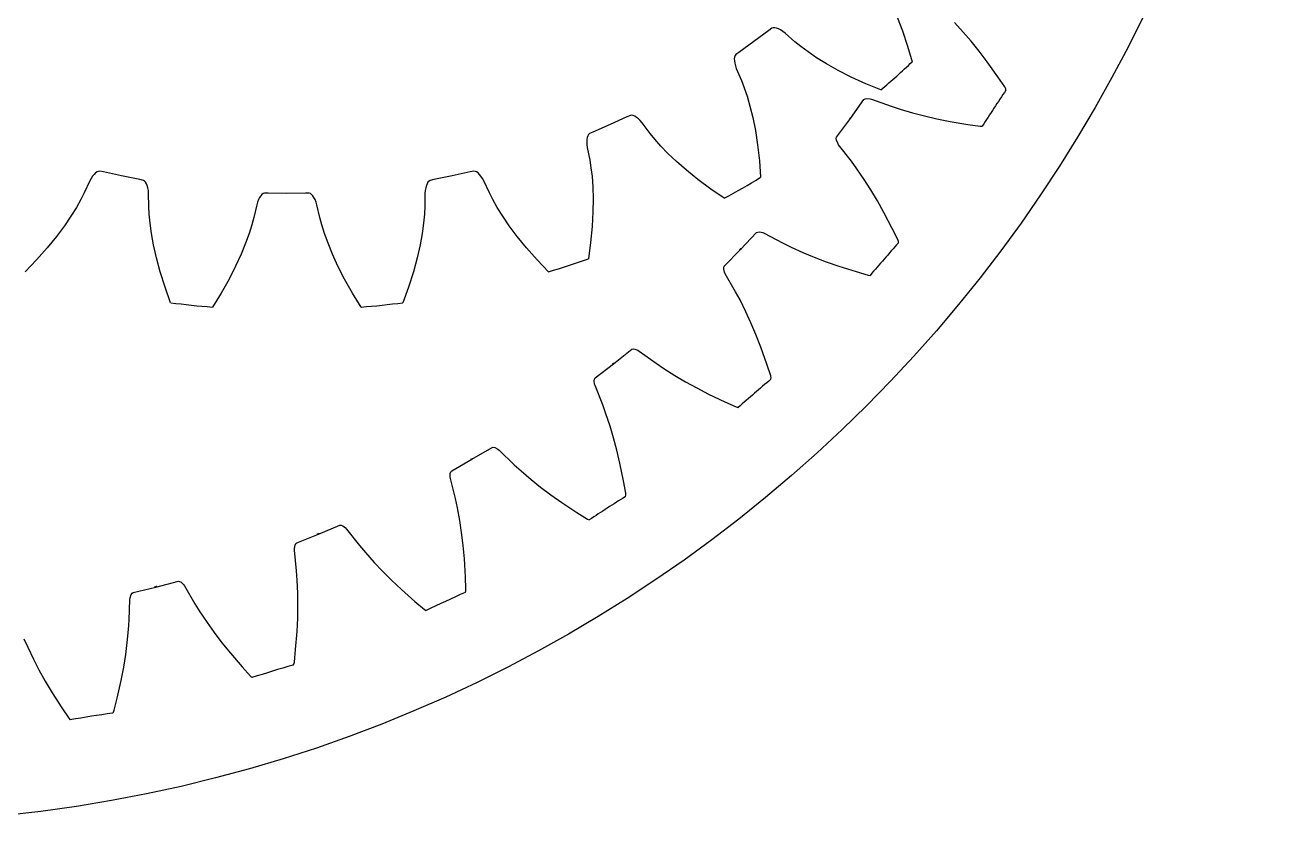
# Model space of a CAD drawing. Extents: x -25 to 25, y -25 to 25.
# Drawn here: x 2.91 to 25, y -25 to -11 of the extents above; entities that cross this region are included whole.
import ezdxf

# ---------------------------------------------------------------- set-up
doc = ezdxf.new("R2010")
doc.units = 0

msp = doc.modelspace()

# ---------------------------------------------------------------- linework, layer by layer
msp.add_circle((0, 0), 25)
msp.add_circle((0, 0), 25)
at = {"layer": 'layer0'}
for p, q in [((18.215, -10.856), (18.307, -11.096)), ((15.962, -11.09), (15.7, -11.286)), ((16.015, -11.053), (15.962, -11.09)), ((16.038, -11.046), (16.015, -11.053)), ((16.064, -11.046), (16.038, -11.046)), ((16.095, -11.052), (16.064, -11.046)), ((16.128, -11.064), (16.095, -11.052)), ((16.165, -11.082), (16.128, -11.064)), ((16.205, -11.107), (16.165, -11.082)), ((16.247, -11.139), (16.205, -11.107)), ((16.418, -11.29), (16.247, -11.139)), ((18.307, -11.096), (18.397, -11.364)), ((15.433, -11.475), (15.38, -11.514)), ((15.7, -11.286), (15.433, -11.475)), ((16.522, -11.374), (16.418, -11.29)), ((16.649, -11.468), (16.522, -11.374)), ((16.799, -11.569), (16.649, -11.468)), ((18.397, -11.364), (18.477, -11.641)), ((15.359, -11.559), (15.355, -11.589)), ((15.355, -11.589), (15.356, -11.625)), ((15.356, -11.625), (15.362, -11.666)), ((15.368, -11.533), (15.359, -11.559)), ((15.362, -11.666), (15.374, -11.711)), ((15.38, -11.514), (15.368, -11.533)), ((16.974, -11.678), (16.799, -11.569)), ((17.176, -11.791), (16.974, -11.678)), ((15.374, -11.711), (15.39, -11.761)), ((15.39, -11.761), (15.481, -11.97)), ((17.405, -11.908), (17.176, -11.791)), ((17.662, -12.025), (17.405, -11.908)), ((15.481, -11.97), (15.529, -12.095)), ((15.529, -12.095), (15.579, -12.245)), ((17.929, -12.134), (17.662, -12.025)), ((15.579, -12.245), (15.63, -12.419)), ((13.531, -12.581), (13.471, -12.607)), ((13.554, -12.58), (13.531, -12.581)), ((13.581, -12.585), (13.554, -12.58)), ((13.609, -12.597), (13.581, -12.585)), ((15.63, -12.419), (15.678, -12.619)), ((13.174, -12.744), (12.874, -12.874)), ((13.471, -12.607), (13.174, -12.744)), ((13.639, -12.616), (13.609, -12.597)), ((13.672, -12.642), (13.639, -12.616)), ((13.705, -12.674), (13.672, -12.642)), ((13.74, -12.714), (13.705, -12.674)), ((13.876, -12.897), (13.74, -12.714)), ((15.678, -12.619), (15.724, -12.846)), ((12.768, -13.004), (12.765, -13.045)), ((12.774, -12.969), (12.768, -13.004)), ((12.784, -12.94), (12.774, -12.969)), ((12.798, -12.917), (12.784, -12.94)), ((12.814, -12.9), (12.798, -12.917)), ((12.874, -12.874), (12.814, -12.9)), ((13.96, -13.001), (13.876, -12.897)), ((14.065, -13.119), (13.96, -13.001)), ((15.724, -12.846), (15.764, -13.1)), ((12.765, -13.045), (12.767, -13.092)), ((12.767, -13.092), (12.773, -13.145)), ((12.773, -13.145), (12.818, -13.368)), ((14.19, -13.25), (14.065, -13.119)), ((14.339, -13.392), (14.19, -13.25)), ((15.764, -13.1), (15.796, -13.381)), ((12.818, -13.368), (12.839, -13.5)), ((14.513, -13.545), (14.339, -13.392)), ((15.796, -13.381), (15.817, -13.668)), ((4.066, -13.688), (4.04, -13.733)), ((4.092, -13.649), (4.066, -13.688)), ((4.118, -13.617), (4.092, -13.649)), ((4.144, -13.592), (4.118, -13.617)), ((4.169, -13.575), (4.144, -13.592)), ((4.193, -13.564), (4.169, -13.575)), ((4.217, -13.56), (4.193, -13.564)), ((4.28, -13.573), (4.217, -13.56)), ((4.6, -13.645), (4.28, -13.573)), ((4.92, -13.709), (4.6, -13.645)), ((10.4, -13.645), (10.08, -13.709)), ((10.72, -13.573), (10.4, -13.645)), ((10.783, -13.56), (10.72, -13.573)), ((10.807, -13.564), (10.783, -13.56)), ((10.831, -13.575), (10.807, -13.564)), ((10.856, -13.592), (10.831, -13.575)), ((10.882, -13.617), (10.856, -13.592)), ((10.908, -13.649), (10.882, -13.617)), ((10.934, -13.688), (10.908, -13.649)), ((10.96, -13.733), (10.934, -13.688)), ((12.839, -13.5), (12.857, -13.657)), ((12.857, -13.657), (12.87, -13.838)), ((14.713, -13.707), (14.513, -13.545)), ((4.04, -13.733), (3.945, -13.941)), ((4.984, -13.723), (4.92, -13.709)), ((5.004, -13.736), (4.984, -13.723)), ((5.022, -13.756), (5.004, -13.736)), ((5.038, -13.782), (5.022, -13.756)), ((5.051, -13.815), (5.038, -13.782)), ((5.062, -13.855), (5.051, -13.815)), ((5.07, -13.901), (5.062, -13.855)), ((5.075, -13.954), (5.07, -13.901)), ((9.93, -13.901), (9.925, -13.954)), ((9.938, -13.855), (9.93, -13.901)), ((9.949, -13.815), (9.938, -13.855)), ((9.962, -13.782), (9.949, -13.815)), ((9.978, -13.756), (9.962, -13.782)), ((9.996, -13.736), (9.978, -13.756)), ((10.016, -13.723), (9.996, -13.736)), ((10.08, -13.709), (10.016, -13.723)), ((11.055, -13.941), (10.96, -13.733)), ((12.87, -13.838), (12.876, -14.044)), ((14.94, -13.875), (14.713, -13.707)), ((15.179, -14.037), (14.94, -13.875)), ((3.884, -14.06), (3.806, -14.197)), ((3.945, -13.941), (3.884, -14.06)), ((5.077, -14.182), (5.075, -13.954)), ((6.986, -14.102), (6.971, -14.153)), ((7.004, -14.059), (6.986, -14.102)), ((7.023, -14.023), (7.004, -14.059)), ((7.043, -13.993), (7.023, -14.023)), ((7.064, -13.971), (7.043, -13.993)), ((7.086, -13.955), (7.064, -13.971)), ((7.108, -13.947), (7.086, -13.955)), ((7.173, -13.946), (7.108, -13.947)), ((7.5, -13.95), (7.173, -13.946)), ((7.827, -13.946), (7.5, -13.95)), ((7.892, -13.947), (7.827, -13.946)), ((7.914, -13.955), (7.892, -13.947)), ((7.936, -13.971), (7.914, -13.955)), ((7.957, -13.993), (7.936, -13.971)), ((7.977, -14.023), (7.957, -13.993)), ((7.996, -14.059), (7.977, -14.023)), ((8.014, -14.102), (7.996, -14.059)), ((8.029, -14.153), (8.014, -14.102)), ((9.925, -13.954), (9.923, -14.182)), ((11.116, -14.06), (11.055, -13.941)), ((11.194, -14.197), (11.116, -14.06)), ((12.876, -14.044), (12.873, -14.276)), ((3.711, -14.351), (3.595, -14.522)), ((3.806, -14.197), (3.711, -14.351)), ((5.084, -14.315), (5.077, -14.182)), ((5.1, -14.472), (5.084, -14.315)), ((6.971, -14.153), (6.921, -14.375)), ((8.079, -14.375), (8.029, -14.153)), ((9.916, -14.315), (9.9, -14.472)), ((9.923, -14.182), (9.916, -14.315)), ((11.289, -14.351), (11.194, -14.197)), ((11.405, -14.522), (11.289, -14.351)), ((12.873, -14.276), (12.86, -14.532)), ((3.595, -14.522), (3.456, -14.708)), ((5.125, -14.652), (5.1, -14.472)), ((6.886, -14.504), (6.839, -14.655)), ((6.921, -14.375), (6.886, -14.504)), ((8.114, -14.504), (8.079, -14.375)), ((8.161, -14.655), (8.114, -14.504)), ((9.9, -14.472), (9.875, -14.652)), ((11.544, -14.708), (11.405, -14.522)), ((12.86, -14.532), (12.833, -14.813)), ((3.456, -14.708), (3.294, -14.907)), ((5.161, -14.855), (5.125, -14.652)), ((6.839, -14.655), (6.777, -14.826)), ((8.223, -14.826), (8.161, -14.655)), ((9.875, -14.652), (9.839, -14.855)), ((11.706, -14.907), (11.544, -14.708)), ((3.294, -14.907), (3.107, -15.119)), ((5.212, -15.081), (5.161, -14.855)), ((6.699, -15.016), (6.602, -15.227)), ((6.777, -14.826), (6.699, -15.016)), ((8.301, -15.016), (8.223, -14.826)), ((8.398, -15.227), (8.301, -15.016)), ((9.839, -14.855), (9.788, -15.081)), ((11.893, -15.119), (11.706, -14.907)), ((12.833, -14.813), (12.793, -15.099)), ((3.107, -15.119), (2.908, -15.327)), ((5.279, -15.329), (5.212, -15.081)), ((6.602, -15.227), (6.486, -15.456)), ((8.514, -15.456), (8.398, -15.227)), ((9.788, -15.081), (9.721, -15.329)), ((12.092, -15.327), (11.893, -15.119)), ((5.364, -15.598), (5.279, -15.329)), ((6.486, -15.456), (6.347, -15.702)), ((8.653, -15.702), (8.514, -15.456)), ((9.721, -15.329), (9.636, -15.598)), ((5.461, -15.87), (5.364, -15.598)), ((9.636, -15.598), (9.539, -15.87)), ((6.347, -15.702), (6.195, -15.947)), ((8.805, -15.947), (8.653, -15.702))]:
    msp.add_line(p, q, dxfattribs=at)
for start, end in [(310.68, 313.32), (298.68, 301.32), (286.68, 289.32), (262.68, 265.32), (274.68, 277.32)]:
    msp.add_arc((7.5, 0), 16, start, end, dxfattribs=at)
at = {"layer": 'layer1'}
for p, q in [((19.372, -11.118), (19.217, -10.949)), ((19.511, -11.28), (19.372, -11.118)), ((19.653, -11.456), (19.511, -11.28)), ((19.795, -11.644), (19.653, -11.456)), ((19.979, -11.902), (19.795, -11.644)), ((20.102, -12.083), (19.979, -11.902)), ((20.118, -12.115), (20.102, -12.083)), ((20.121, -12.138), (20.118, -12.115)), ((17.394, -12.637), (17.63, -12.304)), ((17.63, -12.304), (17.65, -12.292)), ((17.65, -12.292), (17.68, -12.286)), ((17.68, -12.286), (17.737, -12.291)), ((17.737, -12.291), (17.765, -12.298)), ((17.765, -12.298), (18.108, -12.422)), ((18.108, -12.422), (18.265, -12.472)), ((18.265, -12.472), (18.485, -12.537)), ((18.485, -12.537), (18.692, -12.591)), ((18.692, -12.591), (18.912, -12.642)), ((17.15, -12.965), (17.394, -12.637)), ((17.376, -12.644), (17.386, -12.631)), ((17.38, -12.647), (17.376, -12.644)), ((17.394, -12.637), (17.38, -12.647)), ((17.386, -12.631), (17.395, -12.618)), ((17.386, -12.631), (17.386, -12.631)), ((17.399, -12.621), (17.394, -12.637)), ((17.395, -12.618), (17.399, -12.621)), ((18.912, -12.642), (19.143, -12.688)), ((19.143, -12.688), (19.455, -12.739)), ((19.455, -12.739), (19.672, -12.771)), ((19.672, -12.771), (19.708, -12.771)), ((17.145, -12.987), (17.15, -12.965)), ((17.148, -13.018), (17.145, -12.987)), ((17.17, -13.071), (17.148, -13.018)), ((17.185, -13.096), (17.17, -13.071)), ((17.41, -13.383), (17.185, -13.096)), ((17.506, -13.517), (17.41, -13.383)), ((17.636, -13.706), (17.506, -13.517)), ((17.751, -13.886), (17.636, -13.706)), ((17.867, -14.079), (17.751, -13.886)), ((17.982, -14.285), (17.867, -14.079)), ((18.128, -14.566), (17.982, -14.285)), ((18.225, -14.763), (18.128, -14.566)), ((15.466, -14.935), (15.746, -14.638)), ((15.746, -14.638), (15.767, -14.629)), ((15.767, -14.629), (15.798, -14.627)), ((15.798, -14.627), (15.854, -14.64)), ((15.854, -14.64), (15.881, -14.65)), ((15.881, -14.65), (16.203, -14.821)), ((18.236, -14.797), (18.225, -14.763)), ((18.236, -14.82), (18.236, -14.797)), ((15.179, -15.226), (15.466, -14.935)), ((15.447, -14.939), (15.458, -14.928)), ((15.45, -14.943), (15.447, -14.939)), ((15.466, -14.935), (15.45, -14.943)), ((15.458, -14.928), (15.469, -14.916)), ((15.458, -14.928), (15.458, -14.928)), ((15.473, -14.919), (15.466, -14.935)), ((15.469, -14.916), (15.473, -14.919)), ((16.203, -14.821), (16.352, -14.893)), ((16.352, -14.893), (16.56, -14.988)), ((16.56, -14.988), (16.758, -15.07)), ((15.17, -15.247), (15.179, -15.226)), ((16.758, -15.07), (16.968, -15.151)), ((16.968, -15.151), (17.191, -15.228)), ((17.191, -15.228), (17.493, -15.323)), ((15.169, -15.278), (15.17, -15.247)), ((15.184, -15.333), (15.169, -15.278)), ((15.196, -15.36), (15.184, -15.333)), ((15.378, -15.676), (15.196, -15.36)), ((17.493, -15.323), (17.703, -15.384)), ((17.703, -15.384), (17.739, -15.39)), ((15.455, -15.822), (15.378, -15.676)), ((15.557, -16.027), (15.455, -15.822)), ((15.646, -16.221), (15.557, -16.027)), ((15.734, -16.429), (15.646, -16.221)), ((15.819, -16.649), (15.734, -16.429)), ((13.237, -16.942), (13.556, -16.687)), ((13.556, -16.687), (13.578, -16.681)), ((13.578, -16.681), (13.608, -16.683)), ((13.608, -16.683), (13.662, -16.704)), ((13.662, -16.704), (13.687, -16.718)), ((13.687, -16.718), (13.983, -16.932)), ((15.924, -16.948), (15.819, -16.649)), ((12.912, -17.19), (13.237, -16.942)), ((13.217, -16.944), (13.23, -16.934)), ((13.22, -16.948), (13.217, -16.944)), ((13.237, -16.942), (13.22, -16.948)), ((13.23, -16.934), (13.243, -16.924)), ((13.23, -16.934), (13.23, -16.934)), ((13.246, -16.928), (13.237, -16.942)), ((13.243, -16.924), (13.246, -16.928)), ((13.983, -16.932), (14.12, -17.024)), ((15.993, -17.155), (15.924, -16.948)), ((12.895, -17.24), (12.901, -17.21)), ((12.901, -17.21), (12.912, -17.19)), ((14.12, -17.024), (14.313, -17.147)), ((14.313, -17.147), (14.497, -17.256)), ((15.999, -17.191), (15.993, -17.155)), ((15.996, -17.214), (15.999, -17.191)), ((12.902, -17.297), (12.895, -17.24)), ((12.91, -17.325), (12.902, -17.297)), ((13.046, -17.664), (12.91, -17.325)), ((14.497, -17.256), (14.694, -17.365)), ((14.694, -17.365), (14.904, -17.473)), ((13.102, -17.819), (13.046, -17.664)), ((14.904, -17.473), (15.19, -17.608)), ((15.19, -17.608), (15.39, -17.698)), ((13.175, -18.036), (13.102, -17.819)), ((15.39, -17.698), (15.424, -17.709)), ((13.236, -18.241), (13.175, -18.036)), ((13.294, -18.459), (13.236, -18.241)), ((10.75, -18.619), (11.102, -18.411)), ((11.102, -18.411), (11.124, -18.408)), ((11.124, -18.408), (11.154, -18.414)), ((11.154, -18.414), (11.204, -18.442)), ((11.204, -18.442), (11.227, -18.46)), ((11.227, -18.46), (11.49, -18.713)), ((13.348, -18.689), (13.294, -18.459)), ((10.394, -18.82), (10.75, -18.619)), ((10.73, -18.618), (10.745, -18.611)), ((10.733, -18.623), (10.73, -18.618)), ((10.75, -18.619), (10.733, -18.623)), ((10.745, -18.611), (10.759, -18.602)), ((10.745, -18.611), (10.745, -18.611)), ((10.761, -18.606), (10.75, -18.619)), ((10.759, -18.602), (10.761, -18.606)), ((11.49, -18.713), (11.613, -18.823)), ((13.41, -18.999), (13.348, -18.689)), ((10.37, -18.867), (10.38, -18.838)), ((10.37, -18.924), (10.37, -18.867)), ((10.373, -18.953), (10.37, -18.924)), ((10.461, -19.307), (10.373, -18.953)), ((10.38, -18.838), (10.394, -18.82)), ((11.613, -18.823), (11.787, -18.972)), ((11.787, -18.972), (11.954, -19.105)), ((13.45, -19.214), (13.41, -18.999)), ((11.954, -19.105), (12.135, -19.241)), ((13.451, -19.25), (13.45, -19.214)), ((10.495, -19.469), (10.461, -19.307)), ((12.135, -19.241), (12.327, -19.377)), ((12.327, -19.377), (12.592, -19.551)), ((13.444, -19.273), (13.451, -19.25)), ((10.536, -19.694), (10.495, -19.469)), ((12.592, -19.551), (12.777, -19.668)), ((8.054, -19.934), (8.431, -19.777)), ((8.431, -19.777), (8.454, -19.777)), ((8.454, -19.777), (8.483, -19.788)), ((8.483, -19.788), (8.528, -19.822)), ((8.528, -19.822), (8.549, -19.843)), ((8.549, -19.843), (8.774, -20.13)), ((10.568, -19.906), (10.536, -19.694)), ((12.777, -19.668), (12.809, -19.683)), ((7.644, -20.127), (7.657, -20.099)), ((7.657, -20.099), (7.673, -20.083)), ((7.673, -20.083), (8.054, -19.934)), ((8.035, -19.93), (8.05, -19.925)), ((8.037, -19.935), (8.035, -19.93)), ((8.054, -19.934), (8.037, -19.935)), ((8.05, -19.925), (8.065, -19.918)), ((8.05, -19.925), (8.05, -19.925)), ((8.067, -19.923), (8.054, -19.934)), ((8.065, -19.918), (8.067, -19.923)), ((10.596, -20.129), (10.568, -19.906)), ((7.635, -20.183), (7.644, -20.127)), ((7.635, -20.213), (7.635, -20.183)), ((7.672, -20.575), (7.635, -20.213)), ((8.774, -20.13), (8.881, -20.256)), ((8.881, -20.256), (9.032, -20.428)), ((10.617, -20.364), (10.596, -20.129)), ((9.032, -20.428), (9.179, -20.583)), ((10.636, -20.68), (10.617, -20.364)), ((5.201, -20.861), (5.597, -20.758)), ((5.597, -20.758), (5.619, -20.761)), ((5.619, -20.761), (5.646, -20.776)), ((7.683, -20.74), (7.672, -20.575)), ((7.693, -20.969), (7.683, -20.74)), ((9.179, -20.583), (9.339, -20.742)), ((9.339, -20.742), (9.511, -20.904)), ((10.645, -20.899), (10.636, -20.68)), ((4.768, -20.994), (4.786, -20.969)), ((4.786, -20.969), (4.804, -20.956)), ((4.804, -20.956), (5.201, -20.861)), ((5.183, -20.855), (5.199, -20.851)), ((5.184, -20.86), (5.183, -20.855)), ((5.201, -20.861), (5.184, -20.86)), ((5.199, -20.851), (5.214, -20.847)), ((5.199, -20.851), (5.199, -20.851)), ((5.216, -20.852), (5.201, -20.861)), ((5.214, -20.847), (5.216, -20.852)), ((5.646, -20.776), (5.687, -20.816)), ((5.687, -20.816), (5.704, -20.84)), ((5.704, -20.84), (5.887, -21.156)), ((7.695, -21.183), (7.693, -20.969)), ((9.511, -20.904), (9.748, -21.113)), ((10.631, -20.956), (10.641, -20.935)), ((10.641, -20.935), (10.645, -20.899)), ((4.734, -21.443), (4.747, -21.078)), ((4.747, -21.078), (4.752, -21.05)), ((4.752, -21.05), (4.768, -20.994)), ((5.887, -21.156), (5.975, -21.295)), ((7.691, -21.408), (7.695, -21.183)), ((9.748, -21.113), (9.915, -21.255)), ((5.975, -21.295), (6.101, -21.486)), ((7.68, -21.644), (7.691, -21.408)), ((9.915, -21.255), (9.945, -21.274)), ((4.7, -21.835), (4.722, -21.607)), ((4.722, -21.607), (4.734, -21.443)), ((6.101, -21.486), (6.225, -21.66)), ((7.654, -21.959), (7.68, -21.644)), ((2.885, -21.769), (2.953, -21.919)), ((4.672, -22.047), (4.7, -21.835)), ((6.225, -21.66), (6.361, -21.84)), ((6.361, -21.84), (6.509, -22.024)), ((2.953, -21.919), (3.052, -22.126)), ((4.637, -22.27), (4.672, -22.047)), ((6.509, -22.024), (6.715, -22.264)), ((7.632, -22.177), (7.654, -21.959)), ((3.052, -22.126), (3.15, -22.316)), ((4.593, -22.502), (4.637, -22.27)), ((6.715, -22.264), (6.861, -22.428)), ((7.611, -22.232), (7.624, -22.212)), ((7.624, -22.212), (7.632, -22.177)), ((3.15, -22.316), (3.26, -22.513)), ((3.26, -22.513), (3.38, -22.716)), ((4.523, -22.811), (4.593, -22.502)), ((6.861, -22.428), (6.888, -22.451)), ((3.38, -22.716), (3.551, -22.982)), ((4.472, -23.023), (4.523, -22.811)), ((3.551, -22.982), (3.672, -23.164)), ((3.672, -23.164), (3.696, -23.191)), ((4.443, -23.075), (4.459, -23.057)), ((4.459, -23.057), (4.472, -23.023))]:
    msp.add_line(p, q, dxfattribs=at)
for centre, start, end in [((40.849, -26.115), 146.0088, 147.7411), ((36.817, -31.546), 138.0088, 139.7411), ((32.068, -36.363), 130.0088, 131.7411), ((26.695, -40.472), 122.0088, 123.7411), ((20.803, -43.793), 114.0088, 115.7411), ((14.506, -46.262), 106.0088, 107.7411), ((7.926, -47.831), 98.0088, 99.7411)]:
    msp.add_arc(centre, 25, start, end, dxfattribs=at)
at = {"layer": 'layer2'}
for p, q in [((18.215, -10.856), (18.307, -11.096)), ((15.962, -11.09), (15.7, -11.286)), ((16.015, -11.053), (15.962, -11.09)), ((16.038, -11.046), (16.015, -11.053)), ((16.064, -11.046), (16.038, -11.046)), ((16.095, -11.052), (16.064, -11.046)), ((16.128, -11.064), (16.095, -11.052)), ((16.165, -11.082), (16.128, -11.064)), ((16.205, -11.107), (16.165, -11.082)), ((16.247, -11.139), (16.205, -11.107)), ((16.418, -11.29), (16.247, -11.139)), ((18.307, -11.096), (18.397, -11.364)), ((15.433, -11.475), (15.38, -11.514)), ((15.7, -11.286), (15.433, -11.475)), ((16.522, -11.374), (16.418, -11.29)), ((16.649, -11.468), (16.522, -11.374)), ((16.799, -11.569), (16.649, -11.468)), ((18.397, -11.364), (18.477, -11.641)), ((15.359, -11.559), (15.355, -11.589)), ((15.355, -11.589), (15.356, -11.625)), ((15.356, -11.625), (15.362, -11.666)), ((15.368, -11.533), (15.359, -11.559)), ((15.362, -11.666), (15.374, -11.711)), ((15.38, -11.514), (15.368, -11.533)), ((16.974, -11.678), (16.799, -11.569)), ((17.176, -11.791), (16.974, -11.678)), ((15.374, -11.711), (15.39, -11.761)), ((15.39, -11.761), (15.481, -11.97)), ((17.405, -11.908), (17.176, -11.791)), ((17.662, -12.025), (17.405, -11.908)), ((15.481, -11.97), (15.529, -12.095)), ((15.529, -12.095), (15.579, -12.245)), ((17.929, -12.134), (17.662, -12.025)), ((15.579, -12.245), (15.63, -12.419)), ((13.531, -12.581), (13.471, -12.607)), ((13.554, -12.58), (13.531, -12.581)), ((13.581, -12.585), (13.554, -12.58)), ((13.609, -12.597), (13.581, -12.585)), ((15.63, -12.419), (15.678, -12.619)), ((13.174, -12.744), (12.874, -12.874)), ((13.471, -12.607), (13.174, -12.744)), ((13.639, -12.616), (13.609, -12.597)), ((13.672, -12.642), (13.639, -12.616)), ((13.705, -12.674), (13.672, -12.642)), ((13.74, -12.714), (13.705, -12.674)), ((13.876, -12.897), (13.74, -12.714)), ((15.678, -12.619), (15.724, -12.846)), ((12.768, -13.004), (12.765, -13.045)), ((12.774, -12.969), (12.768, -13.004)), ((12.784, -12.94), (12.774, -12.969)), ((12.798, -12.917), (12.784, -12.94)), ((12.814, -12.9), (12.798, -12.917)), ((12.874, -12.874), (12.814, -12.9)), ((13.96, -13.001), (13.876, -12.897)), ((14.065, -13.119), (13.96, -13.001)), ((15.724, -12.846), (15.764, -13.1)), ((12.765, -13.045), (12.767, -13.092)), ((12.767, -13.092), (12.773, -13.145)), ((12.773, -13.145), (12.818, -13.368)), ((14.19, -13.25), (14.065, -13.119)), ((14.339, -13.392), (14.19, -13.25)), ((15.764, -13.1), (15.796, -13.381)), ((12.818, -13.368), (12.839, -13.5)), ((14.513, -13.545), (14.339, -13.392)), ((15.796, -13.381), (15.817, -13.668)), ((4.066, -13.688), (4.04, -13.733)), ((4.092, -13.649), (4.066, -13.688)), ((4.118, -13.617), (4.092, -13.649)), ((4.144, -13.592), (4.118, -13.617)), ((4.169, -13.575), (4.144, -13.592)), ((4.193, -13.564), (4.169, -13.575)), ((4.217, -13.56), (4.193, -13.564)), ((4.28, -13.573), (4.217, -13.56)), ((4.6, -13.645), (4.28, -13.573)), ((4.92, -13.709), (4.6, -13.645)), ((10.4, -13.645), (10.08, -13.709)), ((10.72, -13.573), (10.4, -13.645)), ((10.783, -13.56), (10.72, -13.573)), ((10.807, -13.564), (10.783, -13.56)), ((10.831, -13.575), (10.807, -13.564)), ((10.856, -13.592), (10.831, -13.575)), ((10.882, -13.617), (10.856, -13.592)), ((10.908, -13.649), (10.882, -13.617)), ((10.934, -13.688), (10.908, -13.649)), ((10.96, -13.733), (10.934, -13.688)), ((12.839, -13.5), (12.857, -13.657)), ((12.857, -13.657), (12.87, -13.838)), ((14.713, -13.707), (14.513, -13.545)), ((4.04, -13.733), (3.945, -13.941)), ((4.984, -13.723), (4.92, -13.709)), ((5.004, -13.736), (4.984, -13.723)), ((5.022, -13.756), (5.004, -13.736)), ((5.038, -13.782), (5.022, -13.756)), ((5.051, -13.815), (5.038, -13.782)), ((5.062, -13.855), (5.051, -13.815)), ((5.07, -13.901), (5.062, -13.855)), ((5.075, -13.954), (5.07, -13.901)), ((9.93, -13.901), (9.925, -13.954)), ((9.938, -13.855), (9.93, -13.901)), ((9.949, -13.815), (9.938, -13.855)), ((9.962, -13.782), (9.949, -13.815)), ((9.978, -13.756), (9.962, -13.782)), ((9.996, -13.736), (9.978, -13.756)), ((10.016, -13.723), (9.996, -13.736)), ((10.08, -13.709), (10.016, -13.723)), ((11.055, -13.941), (10.96, -13.733)), ((12.87, -13.838), (12.876, -14.044)), ((14.94, -13.875), (14.713, -13.707)), ((15.179, -14.037), (14.94, -13.875)), ((3.884, -14.06), (3.806, -14.197)), ((3.945, -13.941), (3.884, -14.06)), ((5.077, -14.182), (5.075, -13.954)), ((6.986, -14.102), (6.971, -14.153)), ((7.004, -14.059), (6.986, -14.102)), ((7.023, -14.023), (7.004, -14.059)), ((7.043, -13.993), (7.023, -14.023)), ((7.064, -13.971), (7.043, -13.993)), ((7.086, -13.955), (7.064, -13.971)), ((7.108, -13.947), (7.086, -13.955)), ((7.173, -13.946), (7.108, -13.947)), ((7.5, -13.95), (7.173, -13.946)), ((7.827, -13.946), (7.5, -13.95)), ((7.892, -13.947), (7.827, -13.946)), ((7.914, -13.955), (7.892, -13.947)), ((7.936, -13.971), (7.914, -13.955)), ((7.957, -13.993), (7.936, -13.971)), ((7.977, -14.023), (7.957, -13.993)), ((7.996, -14.059), (7.977, -14.023)), ((8.014, -14.102), (7.996, -14.059)), ((8.029, -14.153), (8.014, -14.102)), ((9.925, -13.954), (9.923, -14.182)), ((11.116, -14.06), (11.055, -13.941)), ((11.194, -14.197), (11.116, -14.06)), ((12.876, -14.044), (12.873, -14.276)), ((3.711, -14.351), (3.595, -14.522)), ((3.806, -14.197), (3.711, -14.351)), ((5.084, -14.315), (5.077, -14.182)), ((5.1, -14.472), (5.084, -14.315)), ((6.971, -14.153), (6.921, -14.375)), ((8.079, -14.375), (8.029, -14.153)), ((9.916, -14.315), (9.9, -14.472)), ((9.923, -14.182), (9.916, -14.315)), ((11.289, -14.351), (11.194, -14.197)), ((11.405, -14.522), (11.289, -14.351)), ((12.873, -14.276), (12.86, -14.532)), ((3.595, -14.522), (3.456, -14.708)), ((5.125, -14.652), (5.1, -14.472)), ((6.886, -14.504), (6.839, -14.655)), ((6.921, -14.375), (6.886, -14.504)), ((8.114, -14.504), (8.079, -14.375)), ((8.161, -14.655), (8.114, -14.504)), ((9.9, -14.472), (9.875, -14.652)), ((11.544, -14.708), (11.405, -14.522)), ((12.86, -14.532), (12.833, -14.813)), ((3.456, -14.708), (3.294, -14.907)), ((5.161, -14.855), (5.125, -14.652)), ((6.839, -14.655), (6.777, -14.826)), ((8.223, -14.826), (8.161, -14.655)), ((9.875, -14.652), (9.839, -14.855)), ((11.706, -14.907), (11.544, -14.708)), ((3.294, -14.907), (3.107, -15.119)), ((5.212, -15.081), (5.161, -14.855)), ((6.699, -15.016), (6.602, -15.227)), ((6.777, -14.826), (6.699, -15.016)), ((8.301, -15.016), (8.223, -14.826)), ((8.398, -15.227), (8.301, -15.016)), ((9.839, -14.855), (9.788, -15.081)), ((11.893, -15.119), (11.706, -14.907)), ((12.833, -14.813), (12.793, -15.099)), ((3.107, -15.119), (2.908, -15.327)), ((5.279, -15.329), (5.212, -15.081)), ((6.602, -15.227), (6.486, -15.456)), ((8.514, -15.456), (8.398, -15.227)), ((9.788, -15.081), (9.721, -15.329)), ((12.092, -15.327), (11.893, -15.119)), ((5.364, -15.598), (5.279, -15.329)), ((6.486, -15.456), (6.347, -15.702)), ((8.653, -15.702), (8.514, -15.456)), ((9.721, -15.329), (9.636, -15.598)), ((5.461, -15.87), (5.364, -15.598)), ((9.636, -15.598), (9.539, -15.87)), ((6.347, -15.702), (6.195, -15.947)), ((8.805, -15.947), (8.653, -15.702))]:
    msp.add_line(p, q, dxfattribs=at)
for start, end in [(310.68, 313.32), (298.68, 301.32), (286.68, 289.32), (262.68, 265.32), (274.68, 277.32)]:
    msp.add_arc((7.5, 0), 16, start, end, dxfattribs=at)
at = {"layer": 'layer3'}
for p, q in [((19.372, -11.118), (19.217, -10.949)), ((19.511, -11.28), (19.372, -11.118)), ((19.653, -11.456), (19.511, -11.28)), ((19.795, -11.644), (19.653, -11.456)), ((19.979, -11.902), (19.795, -11.644)), ((20.102, -12.083), (19.979, -11.902)), ((20.118, -12.115), (20.102, -12.083)), ((20.121, -12.138), (20.118, -12.115)), ((17.394, -12.637), (17.63, -12.304)), ((17.63, -12.304), (17.65, -12.292)), ((17.65, -12.292), (17.68, -12.286)), ((17.68, -12.286), (17.737, -12.291)), ((17.737, -12.291), (17.765, -12.298)), ((17.765, -12.298), (18.108, -12.422)), ((18.108, -12.422), (18.265, -12.472)), ((18.265, -12.472), (18.485, -12.537)), ((18.485, -12.537), (18.692, -12.591)), ((18.692, -12.591), (18.912, -12.642)), ((17.15, -12.965), (17.394, -12.637)), ((17.376, -12.644), (17.386, -12.631)), ((17.38, -12.647), (17.376, -12.644)), ((17.394, -12.637), (17.38, -12.647)), ((17.386, -12.631), (17.395, -12.618)), ((17.386, -12.631), (17.386, -12.631)), ((17.399, -12.621), (17.394, -12.637)), ((17.395, -12.618), (17.399, -12.621)), ((18.912, -12.642), (19.143, -12.688)), ((19.143, -12.688), (19.455, -12.739)), ((19.455, -12.739), (19.672, -12.771)), ((19.672, -12.771), (19.708, -12.771)), ((17.145, -12.987), (17.15, -12.965)), ((17.148, -13.018), (17.145, -12.987)), ((17.17, -13.071), (17.148, -13.018)), ((17.185, -13.096), (17.17, -13.071)), ((17.41, -13.383), (17.185, -13.096)), ((17.506, -13.517), (17.41, -13.383)), ((17.636, -13.706), (17.506, -13.517)), ((17.751, -13.886), (17.636, -13.706)), ((17.867, -14.079), (17.751, -13.886)), ((17.982, -14.285), (17.867, -14.079)), ((18.128, -14.566), (17.982, -14.285)), ((18.225, -14.763), (18.128, -14.566)), ((15.466, -14.935), (15.746, -14.638)), ((15.746, -14.638), (15.767, -14.629)), ((15.767, -14.629), (15.798, -14.627)), ((15.798, -14.627), (15.854, -14.64)), ((15.854, -14.64), (15.881, -14.65)), ((15.881, -14.65), (16.203, -14.821)), ((18.236, -14.797), (18.225, -14.763)), ((18.236, -14.82), (18.236, -14.797)), ((15.179, -15.226), (15.466, -14.935)), ((15.447, -14.939), (15.458, -14.928)), ((15.45, -14.943), (15.447, -14.939)), ((15.466, -14.935), (15.45, -14.943)), ((15.458, -14.928), (15.469, -14.916)), ((15.458, -14.928), (15.458, -14.928)), ((15.473, -14.919), (15.466, -14.935)), ((15.469, -14.916), (15.473, -14.919)), ((16.203, -14.821), (16.352, -14.893)), ((16.352, -14.893), (16.56, -14.988)), ((16.56, -14.988), (16.758, -15.07)), ((15.17, -15.247), (15.179, -15.226)), ((16.758, -15.07), (16.968, -15.151)), ((16.968, -15.151), (17.191, -15.228)), ((17.191, -15.228), (17.493, -15.323)), ((15.169, -15.278), (15.17, -15.247)), ((15.184, -15.333), (15.169, -15.278)), ((15.196, -15.36), (15.184, -15.333)), ((15.378, -15.676), (15.196, -15.36)), ((17.493, -15.323), (17.703, -15.384)), ((17.703, -15.384), (17.739, -15.39)), ((15.455, -15.822), (15.378, -15.676)), ((15.557, -16.027), (15.455, -15.822)), ((15.646, -16.221), (15.557, -16.027)), ((15.734, -16.429), (15.646, -16.221)), ((15.819, -16.649), (15.734, -16.429)), ((13.237, -16.942), (13.556, -16.687)), ((13.556, -16.687), (13.578, -16.681)), ((13.578, -16.681), (13.608, -16.683)), ((13.608, -16.683), (13.662, -16.704)), ((13.662, -16.704), (13.687, -16.718)), ((13.687, -16.718), (13.983, -16.932)), ((15.924, -16.948), (15.819, -16.649)), ((12.912, -17.19), (13.237, -16.942)), ((13.217, -16.944), (13.23, -16.934)), ((13.22, -16.948), (13.217, -16.944)), ((13.237, -16.942), (13.22, -16.948)), ((13.23, -16.934), (13.243, -16.924)), ((13.23, -16.934), (13.23, -16.934)), ((13.246, -16.928), (13.237, -16.942)), ((13.243, -16.924), (13.246, -16.928)), ((13.983, -16.932), (14.12, -17.024)), ((15.993, -17.155), (15.924, -16.948)), ((12.895, -17.24), (12.901, -17.21)), ((12.901, -17.21), (12.912, -17.19)), ((14.12, -17.024), (14.313, -17.147)), ((14.313, -17.147), (14.497, -17.256)), ((15.999, -17.191), (15.993, -17.155)), ((15.996, -17.214), (15.999, -17.191)), ((12.902, -17.297), (12.895, -17.24)), ((12.91, -17.325), (12.902, -17.297)), ((13.046, -17.664), (12.91, -17.325)), ((14.497, -17.256), (14.694, -17.365)), ((14.694, -17.365), (14.904, -17.473)), ((13.102, -17.819), (13.046, -17.664)), ((14.904, -17.473), (15.19, -17.608)), ((15.19, -17.608), (15.39, -17.698)), ((13.175, -18.036), (13.102, -17.819)), ((15.39, -17.698), (15.424, -17.709)), ((13.236, -18.241), (13.175, -18.036)), ((13.294, -18.459), (13.236, -18.241)), ((10.75, -18.619), (11.102, -18.411)), ((11.102, -18.411), (11.124, -18.408)), ((11.124, -18.408), (11.154, -18.414)), ((11.154, -18.414), (11.204, -18.442)), ((11.204, -18.442), (11.227, -18.46)), ((11.227, -18.46), (11.49, -18.713)), ((13.348, -18.689), (13.294, -18.459)), ((10.394, -18.82), (10.75, -18.619)), ((10.73, -18.618), (10.745, -18.611)), ((10.733, -18.623), (10.73, -18.618)), ((10.75, -18.619), (10.733, -18.623)), ((10.745, -18.611), (10.759, -18.602)), ((10.745, -18.611), (10.745, -18.611)), ((10.761, -18.606), (10.75, -18.619)), ((10.759, -18.602), (10.761, -18.606)), ((11.49, -18.713), (11.613, -18.823)), ((13.41, -18.999), (13.348, -18.689)), ((10.37, -18.867), (10.38, -18.838)), ((10.37, -18.924), (10.37, -18.867)), ((10.373, -18.953), (10.37, -18.924)), ((10.461, -19.307), (10.373, -18.953)), ((10.38, -18.838), (10.394, -18.82)), ((11.613, -18.823), (11.787, -18.972)), ((11.787, -18.972), (11.954, -19.105)), ((13.45, -19.214), (13.41, -18.999)), ((11.954, -19.105), (12.135, -19.241)), ((13.451, -19.25), (13.45, -19.214)), ((10.495, -19.469), (10.461, -19.307)), ((12.135, -19.241), (12.327, -19.377)), ((12.327, -19.377), (12.592, -19.551)), ((13.444, -19.273), (13.451, -19.25)), ((10.536, -19.694), (10.495, -19.469)), ((12.592, -19.551), (12.777, -19.668)), ((8.054, -19.934), (8.431, -19.777)), ((8.431, -19.777), (8.454, -19.777)), ((8.454, -19.777), (8.483, -19.788)), ((8.483, -19.788), (8.528, -19.822)), ((8.528, -19.822), (8.549, -19.843)), ((8.549, -19.843), (8.774, -20.13)), ((10.568, -19.906), (10.536, -19.694)), ((12.777, -19.668), (12.809, -19.683)), ((7.644, -20.127), (7.657, -20.099)), ((7.657, -20.099), (7.673, -20.083)), ((7.673, -20.083), (8.054, -19.934)), ((8.035, -19.93), (8.05, -19.925)), ((8.037, -19.935), (8.035, -19.93)), ((8.054, -19.934), (8.037, -19.935)), ((8.05, -19.925), (8.065, -19.918)), ((8.05, -19.925), (8.05, -19.925)), ((8.067, -19.923), (8.054, -19.934)), ((8.065, -19.918), (8.067, -19.923)), ((10.596, -20.129), (10.568, -19.906)), ((7.635, -20.183), (7.644, -20.127)), ((7.635, -20.213), (7.635, -20.183)), ((7.672, -20.575), (7.635, -20.213)), ((8.774, -20.13), (8.881, -20.256)), ((8.881, -20.256), (9.032, -20.428)), ((10.617, -20.364), (10.596, -20.129)), ((9.032, -20.428), (9.179, -20.583)), ((10.636, -20.68), (10.617, -20.364)), ((5.201, -20.861), (5.597, -20.758)), ((5.597, -20.758), (5.619, -20.761)), ((5.619, -20.761), (5.646, -20.776)), ((7.683, -20.74), (7.672, -20.575)), ((7.693, -20.969), (7.683, -20.74)), ((9.179, -20.583), (9.339, -20.742)), ((9.339, -20.742), (9.511, -20.904)), ((10.645, -20.899), (10.636, -20.68)), ((4.768, -20.994), (4.786, -20.969)), ((4.786, -20.969), (4.804, -20.956)), ((4.804, -20.956), (5.201, -20.861)), ((5.183, -20.855), (5.199, -20.851)), ((5.184, -20.86), (5.183, -20.855)), ((5.201, -20.861), (5.184, -20.86)), ((5.199, -20.851), (5.214, -20.847)), ((5.199, -20.851), (5.199, -20.851)), ((5.216, -20.852), (5.201, -20.861)), ((5.214, -20.847), (5.216, -20.852)), ((5.646, -20.776), (5.687, -20.816)), ((5.687, -20.816), (5.704, -20.84)), ((5.704, -20.84), (5.887, -21.156)), ((7.695, -21.183), (7.693, -20.969)), ((9.511, -20.904), (9.748, -21.113)), ((10.631, -20.956), (10.641, -20.935)), ((10.641, -20.935), (10.645, -20.899)), ((4.734, -21.443), (4.747, -21.078)), ((4.747, -21.078), (4.752, -21.05)), ((4.752, -21.05), (4.768, -20.994)), ((5.887, -21.156), (5.975, -21.295)), ((7.691, -21.408), (7.695, -21.183)), ((9.748, -21.113), (9.915, -21.255)), ((5.975, -21.295), (6.101, -21.486)), ((7.68, -21.644), (7.691, -21.408)), ((9.915, -21.255), (9.945, -21.274)), ((4.7, -21.835), (4.722, -21.607)), ((4.722, -21.607), (4.734, -21.443)), ((6.101, -21.486), (6.225, -21.66)), ((7.654, -21.959), (7.68, -21.644)), ((2.885, -21.769), (2.953, -21.919)), ((4.672, -22.047), (4.7, -21.835)), ((6.225, -21.66), (6.361, -21.84)), ((6.361, -21.84), (6.509, -22.024)), ((2.953, -21.919), (3.052, -22.126)), ((4.637, -22.27), (4.672, -22.047)), ((6.509, -22.024), (6.715, -22.264)), ((7.632, -22.177), (7.654, -21.959)), ((3.052, -22.126), (3.15, -22.316)), ((4.593, -22.502), (4.637, -22.27)), ((6.715, -22.264), (6.861, -22.428)), ((7.611, -22.232), (7.624, -22.212)), ((7.624, -22.212), (7.632, -22.177)), ((3.15, -22.316), (3.26, -22.513)), ((3.26, -22.513), (3.38, -22.716)), ((4.523, -22.811), (4.593, -22.502)), ((6.861, -22.428), (6.888, -22.451)), ((3.38, -22.716), (3.551, -22.982)), ((4.472, -23.023), (4.523, -22.811)), ((3.551, -22.982), (3.672, -23.164)), ((3.672, -23.164), (3.696, -23.191)), ((4.443, -23.075), (4.459, -23.057)), ((4.459, -23.057), (4.472, -23.023))]:
    msp.add_line(p, q, dxfattribs=at)
for centre, start, end in [((40.849, -26.115), 146.0088, 147.7411), ((36.817, -31.546), 138.0088, 139.7411), ((32.068, -36.363), 130.0088, 131.7411), ((26.695, -40.472), 122.0088, 123.7411), ((20.803, -43.793), 114.0088, 115.7411), ((14.506, -46.262), 106.0088, 107.7411), ((7.926, -47.831), 98.0088, 99.7411)]:
    msp.add_arc(centre, 25, start, end, dxfattribs=at)

doc.saveas('drawing.dxf')
